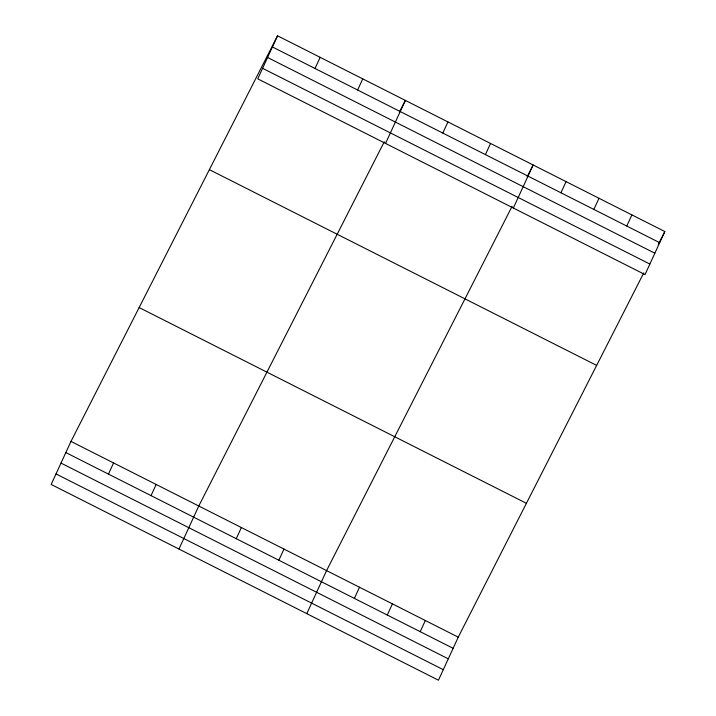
<?xml version="1.0" encoding="UTF-8"?>
<svg xmlns="http://www.w3.org/2000/svg" width="716" height="716" viewBox="0 0 716 716"><rect width="100%" height="100%" fill="white"/><g stroke="black" fill="none" stroke-linecap="round" stroke-linejoin="round"><path stroke-width="1.07" d="M277.548 35.8L257.751 78.841L645.027 274.586L664.824 231.545L277.548 35.8L70.974 441.414L51.176 484.455L438.452 680.2L458.249 637.159L643.774 272.885M108.438 474.09L113.567 462.948M315.022 68.476L320.15 57.334M151.04 495.624L156.169 484.481M357.624 90.01L362.752 78.867M178.973 549.047L198.771 506.006L384.295 141.732M385.557 143.433L405.354 100.392L399.331 112.206M236.244 538.692L241.373 527.54M442.819 133.078L447.947 121.926M278.846 560.225L283.975 549.074M485.421 154.611L490.55 143.46M306.779 613.648L326.577 570.607L512.101 206.333M513.354 208.034L533.152 164.993L527.137 176.798M354.366 598.397L359.495 587.245M560.941 192.783L566.07 181.631M387.284 615.035L392.413 603.883M593.859 209.421L598.988 198.269M420.202 631.673L425.331 620.521M626.777 226.059L631.906 214.907M658.308 244.344L664.824 231.545M272.42 46.952L659.696 242.697M267.578 57.477L654.863 253.222M262.593 68.315L649.868 264.061M209.376 169.656L596.652 365.402M139.137 307.558L526.421 503.303M70.974 441.414L458.249 637.159M65.845 452.566L453.121 648.311M61.003 463.091L448.279 658.836M56.018 473.929L443.293 669.675"/></g></svg>
